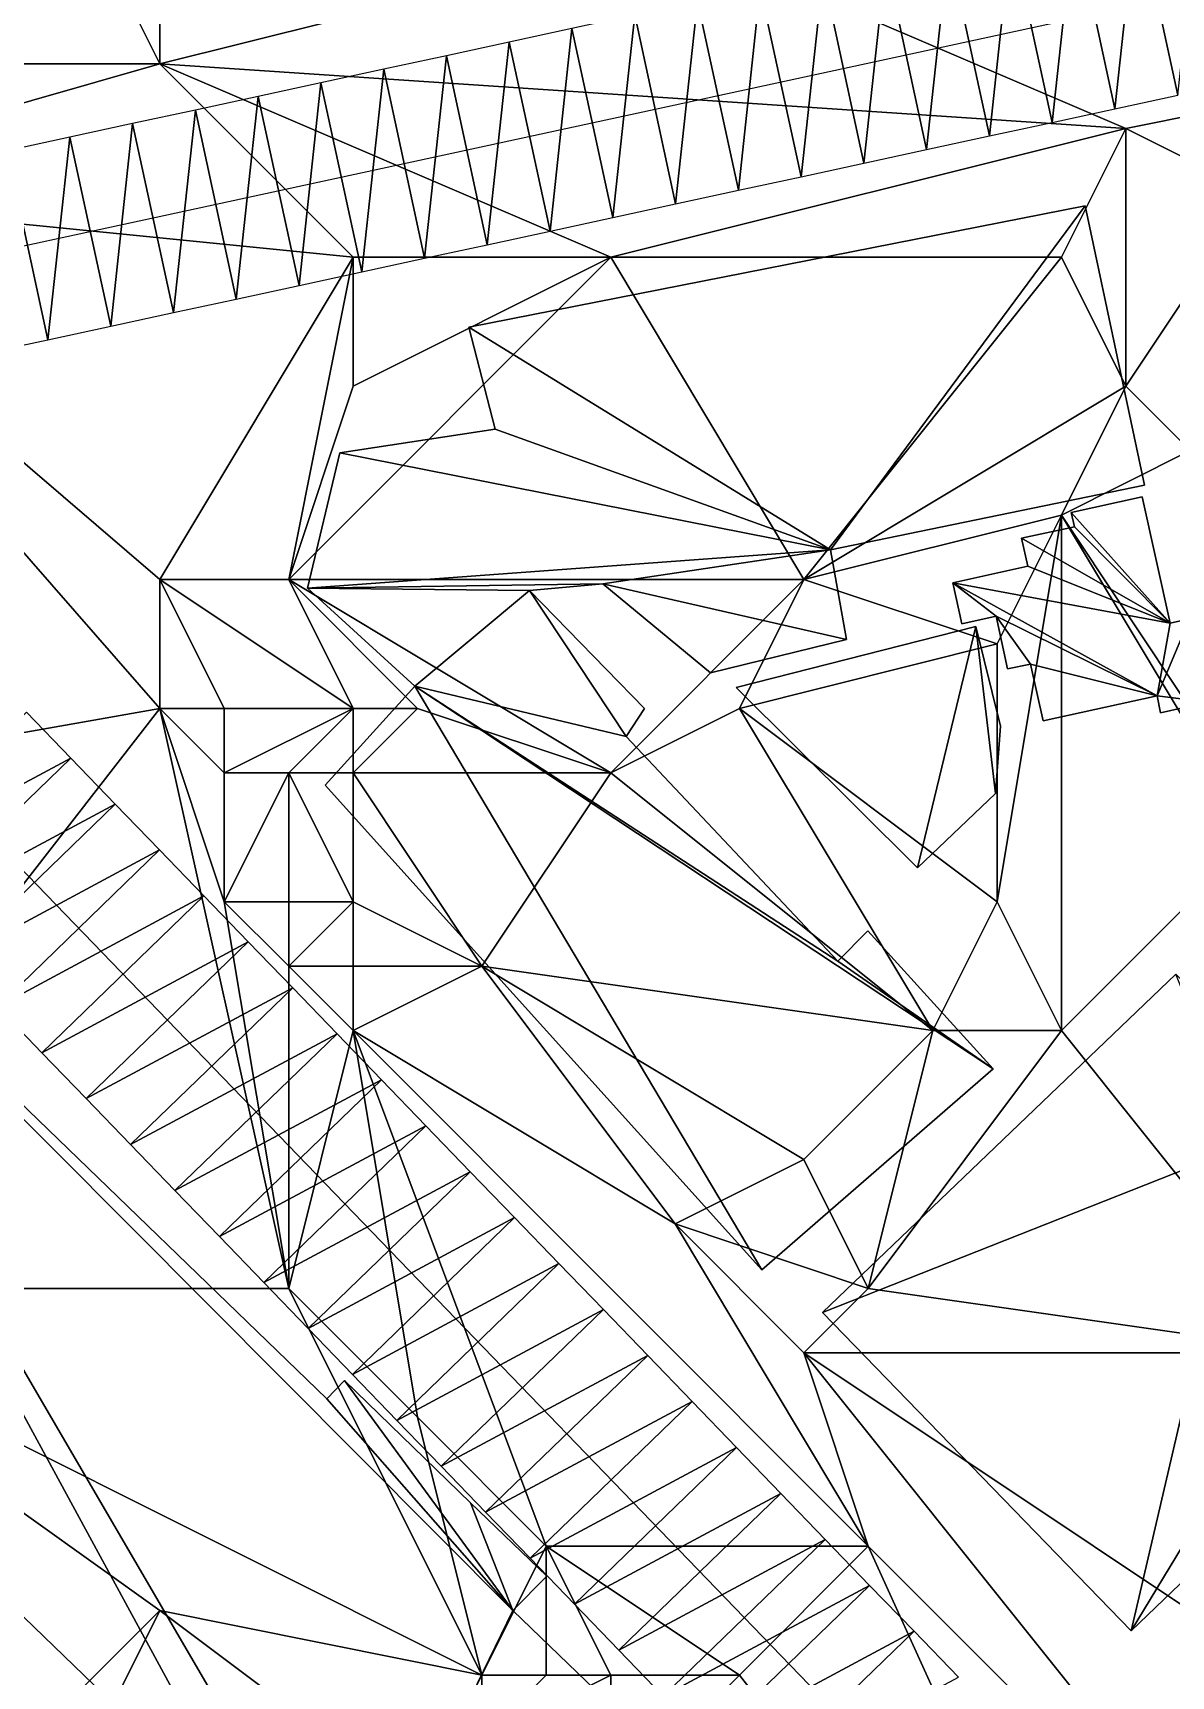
# Model space of a CAD drawing. Header units: metres. Extents: x -1103 to 901, y -902 to 905.
# Drawn here: x -799.9 to -764.6, y 154 to 205 of the extents above; entities that cross this region are included whole.
import ezdxf

# ---------------------------------------------------------------- set-up
doc = ezdxf.new("R2010")
doc.units = ezdxf.units.M
for name, color, linetype in [('OSM_BUILDING_FOOTPRINTS', 7, 'CONTINUOUS'), ('OSM_BUILDING_ROOFS', 1, 'CONTINUOUS'), ('OSM_BUILDING_WALLS', 8, 'CONTINUOUS'), ('OSM_ROAD_AXES', 2, 'CONTINUOUS'), ('OSM_ROAD_SURFACE', 9, 'CONTINUOUS'), ('OSM_TERRAIN', 3, 'CONTINUOUS')]:
    doc.layers.add(name, color=color, linetype=linetype)

msp = doc.modelspace()

# ---------------------------------------------------------------- linework, layer by layer
at = {"layer": 'OSM_BUILDING_FOOTPRINTS'}
for points in [[(-767.264, 199.598, 14.638), (-786.409, 195.827, 14.638), (-785.591, 192.664, 14.638), (-790.41, 191.934, 14.638), (-791.416, 187.732, 14.638), (-788.078, 184.69, 14.638), (-790.863, 181.616, 14.638), (-777.311, 166.576, 14.638), (-770.126, 172.813, 14.638), (-774.017, 177.093, 14.638), (-774.946, 176.153, 14.638), (-781.523, 183.131, 14.638), (-780.948, 183.994, 14.638), (-784.518, 187.654, 14.638), (-782.241, 187.864, 14.638), (-778.903, 185.1, 14.638), (-774.681, 186.139, 14.638), (-775.178, 188.915, 14.638), (-765.418, 190.928, 14.638), (-767.264, 199.598, 14.638)], [(-765.495, 190.563, 14.468), (-764.622, 186.648, 14.468), (-764.025, 186.781, 14.468), (-763.45, 184.193, 14.468), (-764.92, 183.861, 14.468), (-765.031, 184.392, 14.468), (-768.568, 183.618, 14.468), (-768.966, 185.376, 14.468), (-769.673, 185.222, 14.468), (-770.027, 186.858, 14.468), (-771.099, 186.626, 14.468), (-771.375, 187.898, 14.468), (-769.043, 188.418, 14.468), (-769.242, 189.28, 14.468), (-767.595, 189.634, 14.468), (-767.695, 190.076, 14.468), (-765.495, 190.563, 14.468)], [(-778.107, 184.646, 14.827), (-770.657, 186.538, 14.827), (-769.894, 183.452, 14.827), (-770.049, 181.362, 14.827), (-772.47, 179.051, 14.827), (-778.107, 184.646, 14.827)], [(-819.205, 174.118, 15.672), (-811.224, 182.268, 15.672), (-790.819, 162.572, 15.672), (-790.266, 163.136, 15.672), (-786.353, 159.343, 15.672), (-783.987, 157.065, 15.672), (-785.037, 156.003, 15.672), (-782.473, 153.526, 15.672), (-789.967, 145.873, 15.672), (-793.073, 148.881, 15.672), (-819.205, 174.118, 15.672)], [(-764.445, 175.755, 14.067), (-775.421, 165.249, 14.067), (-765.837, 155.373, 14.067), (-756.729, 164.099, 14.067), (-759.072, 166.51, 14.067), (-758.785, 166.786, 14.067), (-762.322, 170.425, 14.067), (-760.742, 171.94, 14.067), (-764.445, 175.755, 14.067)]]:
    msp.add_polyline3d(points, close=True, dxfattribs=at)
at = {"layer": 'OSM_BUILDING_ROOFS'}
for points in [[(-809.279, 223.198, 33.641), (-812.584, 204.01, 33.641), (-798.413, 206.399, 33.641)], [(-775.178, 188.915, 32.638), (-767.264, 199.598, 32.638), (-786.409, 195.827, 32.638)], [(-775.178, 188.915, 32.638), (-765.418, 190.928, 32.638), (-767.264, 199.598, 32.638)], [(-775.178, 188.915, 32.638), (-786.409, 195.827, 32.638), (-785.591, 192.664, 32.638)], [(-775.178, 188.915, 32.638), (-785.591, 192.664, 32.638), (-790.41, 191.934, 32.638)], [(-775.178, 188.915, 32.638), (-790.41, 191.934, 32.638), (-791.416, 187.732, 32.638)], [(-764.622, 186.648, 22.868), (-765.495, 190.563, 22.868), (-767.695, 190.076, 22.868)], [(-764.622, 186.648, 22.868), (-767.695, 190.076, 22.868), (-767.595, 189.634, 22.868)], [(-764.622, 186.648, 22.868), (-767.595, 189.634, 22.868), (-769.242, 189.28, 22.868)], [(-764.622, 186.648, 22.868), (-769.242, 189.28, 22.868), (-769.043, 188.418, 22.868)], [(-782.241, 187.864, 32.638), (-775.178, 188.915, 32.638), (-791.416, 187.732, 32.638)], [(-782.241, 187.864, 32.638), (-774.681, 186.139, 32.638), (-775.178, 188.915, 32.638)], [(-764.622, 186.648, 22.868), (-769.043, 188.418, 22.868), (-771.375, 187.898, 22.868)], [(-784.518, 187.654, 32.638), (-782.241, 187.864, 32.638), (-791.416, 187.732, 32.638)], [(-784.518, 187.654, 32.638), (-791.416, 187.732, 32.638), (-788.078, 184.69, 32.638)], [(-782.241, 187.864, 32.638), (-778.903, 185.1, 32.638), (-774.681, 186.139, 32.638)], [(-771.375, 187.898, 22.868), (-771.099, 186.626, 22.868), (-770.027, 186.858, 22.868)], [(-765.031, 184.392, 22.868), (-764.622, 186.648, 22.868), (-771.375, 187.898, 22.868)], [(-765.031, 184.392, 22.868), (-771.375, 187.898, 22.868), (-770.027, 186.858, 22.868)], [(-788.078, 184.69, 32.638), (-781.523, 183.131, 32.638), (-784.518, 187.654, 32.638)], [(-781.523, 183.131, 32.638), (-780.948, 183.994, 32.638), (-784.518, 187.654, 32.638)], [(-770.027, 186.858, 22.868), (-769.673, 185.222, 22.868), (-768.966, 185.376, 22.868)], [(-765.031, 184.392, 22.868), (-770.027, 186.858, 22.868), (-768.966, 185.376, 22.868)], [(-765.031, 184.392, 22.868), (-763.45, 184.193, 22.868), (-764.025, 186.781, 22.868)], [(-765.031, 184.392, 22.868), (-764.025, 186.781, 22.868), (-764.622, 186.648, 22.868)], [(-770.657, 186.538, 23.227), (-778.107, 184.646, 23.227), (-772.47, 179.051, 23.227)], [(-770.657, 186.538, 23.227), (-772.47, 179.051, 23.227), (-770.049, 181.362, 23.227)], [(-770.657, 186.538, 23.227), (-770.049, 181.362, 23.227), (-769.894, 183.452, 23.227)], [(-768.966, 185.376, 22.868), (-768.568, 183.618, 22.868), (-765.031, 184.392, 22.868)], [(-788.078, 184.69, 32.638), (-790.863, 181.616, 32.638), (-777.311, 166.576, 32.638)], [(-788.078, 184.69, 32.638), (-777.311, 166.576, 32.638), (-770.126, 172.813, 32.638)], [(-788.078, 184.69, 32.638), (-770.126, 172.813, 32.638), (-774.946, 176.153, 32.638)], [(-788.078, 184.69, 32.638), (-774.946, 176.153, 32.638), (-781.523, 183.131, 32.638)], [(-765.031, 184.392, 22.868), (-764.92, 183.861, 22.868), (-763.45, 184.193, 22.868)], [(-811.224, 182.268, 30.472), (-819.205, 174.118, 30.472), (-793.073, 148.881, 30.472)], [(-811.224, 182.268, 30.472), (-793.073, 148.881, 30.472), (-789.967, 145.873, 30.472)], [(-785.037, 156.003, 30.472), (-790.819, 162.572, 30.472), (-811.224, 182.268, 30.472)], [(-785.037, 156.003, 30.472), (-811.224, 182.268, 30.472), (-789.967, 145.873, 30.472)], [(-770.126, 172.813, 32.638), (-774.017, 177.093, 32.638), (-774.946, 176.153, 32.638)], [(-762.322, 170.425, 32.067), (-764.445, 175.755, 32.067), (-775.421, 165.249, 32.067)], [(-762.322, 170.425, 32.067), (-775.421, 165.249, 32.067), (-765.837, 155.373, 32.067)], [(-759.072, 166.51, 32.067), (-762.322, 170.425, 32.067), (-765.837, 155.373, 32.067)], [(-765.837, 155.373, 32.067), (-756.729, 164.099, 32.067), (-759.072, 166.51, 32.067)], [(-785.037, 156.003, 30.472), (-790.266, 163.136, 30.472), (-790.819, 162.572, 30.472)], [(-785.037, 156.003, 30.472), (-786.353, 159.343, 30.472), (-790.266, 163.136, 30.472)], [(-785.037, 156.003, 30.472), (-783.987, 157.065, 30.472), (-786.353, 159.343, 30.472)], [(-789.967, 145.873, 30.472), (-782.473, 153.526, 30.472), (-785.037, 156.003, 30.472)]]:
    msp.add_3dface(points, dxfattribs=at)
at = {"layer": 'OSM_BUILDING_WALLS'}
for points in [[(-812.584, 204.01, 15.641), (-798.413, 206.399, 15.641), (-798.413, 206.399, 33.641)], [(-812.584, 204.01, 15.641), (-798.413, 206.399, 33.641), (-812.584, 204.01, 33.641)], [(-767.264, 199.598, 14.638), (-786.409, 195.827, 14.638), (-786.409, 195.827, 32.638)], [(-767.264, 199.598, 14.638), (-786.409, 195.827, 32.638), (-767.264, 199.598, 32.638)], [(-765.418, 190.928, 14.638), (-767.264, 199.598, 14.638), (-767.264, 199.598, 32.638)], [(-765.418, 190.928, 14.638), (-767.264, 199.598, 32.638), (-765.418, 190.928, 32.638)], [(-786.409, 195.827, 14.638), (-785.591, 192.664, 14.638), (-785.591, 192.664, 32.638)], [(-786.409, 195.827, 14.638), (-785.591, 192.664, 32.638), (-786.409, 195.827, 32.638)], [(-785.591, 192.664, 14.638), (-790.41, 191.934, 14.638), (-790.41, 191.934, 32.638)], [(-785.591, 192.664, 14.638), (-790.41, 191.934, 32.638), (-785.591, 192.664, 32.638)], [(-790.41, 191.934, 14.638), (-791.416, 187.732, 14.638), (-791.416, 187.732, 32.638)], [(-790.41, 191.934, 14.638), (-791.416, 187.732, 32.638), (-790.41, 191.934, 32.638)], [(-775.178, 188.915, 14.638), (-765.418, 190.928, 14.638), (-765.418, 190.928, 32.638)], [(-775.178, 188.915, 14.638), (-765.418, 190.928, 32.638), (-775.178, 188.915, 32.638)], [(-765.495, 190.563, 14.468), (-767.695, 190.076, 14.468), (-767.695, 190.076, 22.868)], [(-765.495, 190.563, 14.468), (-767.695, 190.076, 22.868), (-765.495, 190.563, 22.868)], [(-764.622, 186.648, 14.468), (-765.495, 190.563, 14.468), (-765.495, 190.563, 22.868)], [(-764.622, 186.648, 14.468), (-765.495, 190.563, 22.868), (-764.622, 186.648, 22.868)], [(-767.695, 190.076, 14.468), (-767.595, 189.634, 14.468), (-767.595, 189.634, 22.868)], [(-767.695, 190.076, 14.468), (-767.595, 189.634, 22.868), (-767.695, 190.076, 22.868)], [(-767.595, 189.634, 14.468), (-769.242, 189.28, 14.468), (-769.242, 189.28, 22.868)], [(-767.595, 189.634, 14.468), (-769.242, 189.28, 22.868), (-767.595, 189.634, 22.868)], [(-769.242, 189.28, 14.468), (-769.043, 188.418, 14.468), (-769.043, 188.418, 22.868)], [(-769.242, 189.28, 14.468), (-769.043, 188.418, 22.868), (-769.242, 189.28, 22.868)], [(-774.681, 186.139, 14.638), (-775.178, 188.915, 14.638), (-775.178, 188.915, 32.638)], [(-774.681, 186.139, 14.638), (-775.178, 188.915, 32.638), (-774.681, 186.139, 32.638)], [(-769.043, 188.418, 14.468), (-771.375, 187.898, 14.468), (-771.375, 187.898, 22.868)], [(-769.043, 188.418, 14.468), (-771.375, 187.898, 22.868), (-769.043, 188.418, 22.868)], [(-791.416, 187.732, 14.638), (-788.078, 184.69, 14.638), (-788.078, 184.69, 32.638)], [(-791.416, 187.732, 14.638), (-788.078, 184.69, 32.638), (-791.416, 187.732, 32.638)], [(-784.518, 187.654, 14.638), (-782.241, 187.864, 14.638), (-782.241, 187.864, 32.638)], [(-784.518, 187.654, 14.638), (-782.241, 187.864, 32.638), (-784.518, 187.654, 32.638)], [(-782.241, 187.864, 14.638), (-778.903, 185.1, 14.638), (-778.903, 185.1, 32.638)], [(-782.241, 187.864, 14.638), (-778.903, 185.1, 32.638), (-782.241, 187.864, 32.638)], [(-771.375, 187.898, 14.468), (-771.099, 186.626, 14.468), (-771.099, 186.626, 22.868)], [(-771.375, 187.898, 14.468), (-771.099, 186.626, 22.868), (-771.375, 187.898, 22.868)], [(-780.948, 183.994, 14.638), (-784.518, 187.654, 14.638), (-784.518, 187.654, 32.638)], [(-780.948, 183.994, 14.638), (-784.518, 187.654, 32.638), (-780.948, 183.994, 32.638)], [(-771.099, 186.626, 14.468), (-770.027, 186.858, 14.468), (-770.027, 186.858, 22.868)], [(-771.099, 186.626, 14.468), (-770.027, 186.858, 22.868), (-771.099, 186.626, 22.868)], [(-770.027, 186.858, 14.468), (-769.673, 185.222, 14.468), (-769.673, 185.222, 22.868)], [(-770.027, 186.858, 14.468), (-769.673, 185.222, 22.868), (-770.027, 186.858, 22.868)], [(-764.025, 186.781, 14.468), (-764.622, 186.648, 14.468), (-764.622, 186.648, 22.868)], [(-764.025, 186.781, 14.468), (-764.622, 186.648, 22.868), (-764.025, 186.781, 22.868)], [(-770.657, 186.538, 14.827), (-778.107, 184.646, 14.827), (-778.107, 184.646, 23.227)], [(-770.657, 186.538, 14.827), (-778.107, 184.646, 23.227), (-770.657, 186.538, 23.227)], [(-769.894, 183.452, 14.827), (-770.657, 186.538, 14.827), (-770.657, 186.538, 23.227)], [(-769.894, 183.452, 14.827), (-770.657, 186.538, 23.227), (-769.894, 183.452, 23.227)], [(-778.903, 185.1, 14.638), (-774.681, 186.139, 14.638), (-774.681, 186.139, 32.638)], [(-778.903, 185.1, 14.638), (-774.681, 186.139, 32.638), (-778.903, 185.1, 32.638)], [(-769.673, 185.222, 14.468), (-768.966, 185.376, 14.468), (-768.966, 185.376, 22.868)], [(-769.673, 185.222, 14.468), (-768.966, 185.376, 22.868), (-769.673, 185.222, 22.868)], [(-768.966, 185.376, 14.468), (-768.568, 183.618, 14.468), (-768.568, 183.618, 22.868)], [(-768.966, 185.376, 14.468), (-768.568, 183.618, 22.868), (-768.966, 185.376, 22.868)], [(-788.078, 184.69, 14.638), (-790.863, 181.616, 14.638), (-790.863, 181.616, 32.638)], [(-788.078, 184.69, 14.638), (-790.863, 181.616, 32.638), (-788.078, 184.69, 32.638)], [(-778.107, 184.646, 14.827), (-772.47, 179.051, 14.827), (-772.47, 179.051, 23.227)], [(-778.107, 184.646, 14.827), (-772.47, 179.051, 23.227), (-778.107, 184.646, 23.227)], [(-768.568, 183.618, 14.468), (-765.031, 184.392, 14.468), (-765.031, 184.392, 22.868)], [(-768.568, 183.618, 14.468), (-765.031, 184.392, 22.868), (-768.568, 183.618, 22.868)], [(-765.031, 184.392, 14.468), (-764.92, 183.861, 14.468), (-764.92, 183.861, 22.868)], [(-765.031, 184.392, 14.468), (-764.92, 183.861, 22.868), (-765.031, 184.392, 22.868)], [(-764.92, 183.861, 14.468), (-763.45, 184.193, 14.468), (-763.45, 184.193, 22.868)], [(-764.92, 183.861, 14.468), (-763.45, 184.193, 22.868), (-764.92, 183.861, 22.868)], [(-781.523, 183.131, 14.638), (-780.948, 183.994, 14.638), (-780.948, 183.994, 32.638)], [(-781.523, 183.131, 14.638), (-780.948, 183.994, 32.638), (-781.523, 183.131, 32.638)], [(-774.946, 176.153, 14.638), (-781.523, 183.131, 14.638), (-781.523, 183.131, 32.638)], [(-774.946, 176.153, 14.638), (-781.523, 183.131, 32.638), (-774.946, 176.153, 32.638)], [(-770.049, 181.362, 14.827), (-769.894, 183.452, 14.827), (-769.894, 183.452, 23.227)], [(-770.049, 181.362, 14.827), (-769.894, 183.452, 23.227), (-770.049, 181.362, 23.227)], [(-790.819, 162.572, 15.672), (-811.224, 182.268, 15.672), (-811.224, 182.268, 30.472)], [(-790.819, 162.572, 15.672), (-811.224, 182.268, 30.472), (-790.819, 162.572, 30.472)], [(-790.863, 181.616, 14.638), (-777.311, 166.576, 14.638), (-777.311, 166.576, 32.638)], [(-790.863, 181.616, 14.638), (-777.311, 166.576, 32.638), (-790.863, 181.616, 32.638)], [(-772.47, 179.051, 14.827), (-770.049, 181.362, 14.827), (-770.049, 181.362, 23.227)], [(-772.47, 179.051, 14.827), (-770.049, 181.362, 23.227), (-772.47, 179.051, 23.227)], [(-774.017, 177.093, 14.638), (-774.946, 176.153, 14.638), (-774.946, 176.153, 32.638)], [(-774.017, 177.093, 14.638), (-774.946, 176.153, 32.638), (-774.017, 177.093, 32.638)], [(-770.126, 172.813, 14.638), (-774.017, 177.093, 14.638), (-774.017, 177.093, 32.638)], [(-770.126, 172.813, 14.638), (-774.017, 177.093, 32.638), (-770.126, 172.813, 32.638)], [(-764.445, 175.755, 14.067), (-775.421, 165.249, 14.067), (-775.421, 165.249, 32.067)], [(-764.445, 175.755, 14.067), (-775.421, 165.249, 32.067), (-764.445, 175.755, 32.067)], [(-819.205, 174.118, 15.672), (-793.073, 148.881, 15.672), (-793.073, 148.881, 30.472)], [(-819.205, 174.118, 15.672), (-793.073, 148.881, 30.472), (-819.205, 174.118, 30.472)], [(-777.311, 166.576, 14.638), (-770.126, 172.813, 14.638), (-770.126, 172.813, 32.638)], [(-777.311, 166.576, 14.638), (-770.126, 172.813, 32.638), (-777.311, 166.576, 32.638)], [(-775.421, 165.249, 14.067), (-765.837, 155.373, 14.067), (-765.837, 155.373, 32.067)], [(-775.421, 165.249, 14.067), (-765.837, 155.373, 32.067), (-775.421, 165.249, 32.067)], [(-765.837, 155.373, 14.067), (-756.729, 164.099, 14.067), (-756.729, 164.099, 32.067)], [(-765.837, 155.373, 14.067), (-756.729, 164.099, 32.067), (-765.837, 155.373, 32.067)], [(-790.266, 163.136, 15.672), (-790.819, 162.572, 15.672), (-790.819, 162.572, 30.472)], [(-790.266, 163.136, 15.672), (-790.819, 162.572, 30.472), (-790.266, 163.136, 30.472)], [(-786.353, 159.343, 15.672), (-790.266, 163.136, 15.672), (-790.266, 163.136, 30.472)], [(-786.353, 159.343, 15.672), (-790.266, 163.136, 30.472), (-786.353, 159.343, 30.472)], [(-783.987, 157.065, 15.672), (-786.353, 159.343, 15.672), (-786.353, 159.343, 30.472)], [(-783.987, 157.065, 15.672), (-786.353, 159.343, 30.472), (-783.987, 157.065, 30.472)], [(-785.037, 156.003, 15.672), (-783.987, 157.065, 15.672), (-783.987, 157.065, 30.472)], [(-785.037, 156.003, 15.672), (-783.987, 157.065, 30.472), (-785.037, 156.003, 30.472)], [(-782.473, 153.526, 15.672), (-785.037, 156.003, 15.672), (-785.037, 156.003, 30.472)], [(-782.473, 153.526, 15.672), (-785.037, 156.003, 30.472), (-782.473, 153.526, 30.472)]]:
    msp.add_3dface(points, dxfattribs=at)
at = {"layer": 'OSM_ROAD_AXES'}
for points in [[(-658.459, 30.519, 14.781), (-710.678, 83.181, 17.71), (-747.532, 124.397, 16.044), (-813.689, 192.863, 18.856), (-868.141, 249.805, 17.888), (-918.459, 302.29, 16.647)], [(-710.448, 217.769, 18.423), (-802.061, 197.95, 18.499), (-813.689, 192.863, 18.856)]]:
    msp.add_polyline3d(points, dxfattribs=at)
at = {"layer": 'OSM_ROAD_SURFACE'}
for points in [[(-763.711, 209.316, 16.546), (-765.66, 208.894, 16.62), (-764.391, 203.03, 16.611)], [(-765.66, 208.894, 16.62), (-767.609, 208.472, 16.694), (-766.341, 202.608, 16.68)], [(-765.66, 208.894, 16.62), (-766.341, 202.608, 16.68), (-764.391, 203.03, 16.611)], [(-767.609, 208.472, 16.694), (-769.558, 208.051, 16.769), (-768.29, 202.186, 16.767)], [(-767.609, 208.472, 16.694), (-768.29, 202.186, 16.767), (-766.341, 202.608, 16.68)], [(-771.508, 207.629, 16.843), (-773.457, 207.207, 16.917), (-772.188, 201.343, 16.948)], [(-771.508, 207.629, 16.843), (-772.188, 201.343, 16.948), (-770.239, 201.765, 16.858)], [(-769.558, 208.051, 16.769), (-771.508, 207.629, 16.843), (-770.239, 201.765, 16.858)], [(-769.558, 208.051, 16.769), (-770.239, 201.765, 16.858), (-768.29, 202.186, 16.767)], [(-773.457, 207.207, 16.917), (-775.406, 206.786, 16.989), (-774.137, 200.921, 17.039)], [(-773.457, 207.207, 16.917), (-774.137, 200.921, 17.039), (-772.188, 201.343, 16.948)], [(-775.406, 206.786, 16.989), (-777.355, 206.364, 17.069), (-776.087, 200.5, 17.129)], [(-775.406, 206.786, 16.989), (-776.087, 200.5, 17.129), (-774.137, 200.921, 17.039)], [(-777.355, 206.364, 17.069), (-779.305, 205.942, 17.166), (-778.036, 200.078, 17.22)], [(-777.355, 206.364, 17.069), (-778.036, 200.078, 17.22), (-776.087, 200.5, 17.129)], [(-779.305, 205.942, 17.166), (-781.254, 205.521, 17.263), (-779.985, 199.656, 17.31)], [(-779.305, 205.942, 17.166), (-779.985, 199.656, 17.31), (-778.036, 200.078, 17.22)], [(-783.203, 205.099, 17.36), (-785.152, 204.677, 17.457), (-783.884, 198.813, 17.491)], [(-783.203, 205.099, 17.36), (-783.884, 198.813, 17.491), (-781.934, 199.235, 17.4)], [(-781.254, 205.521, 17.263), (-783.203, 205.099, 17.36), (-781.934, 199.235, 17.4)], [(-781.254, 205.521, 17.263), (-781.934, 199.235, 17.4), (-779.985, 199.656, 17.31)], [(-785.152, 204.677, 17.457), (-787.101, 204.256, 17.554), (-785.833, 198.391, 17.63)], [(-785.152, 204.677, 17.457), (-785.833, 198.391, 17.63), (-783.884, 198.813, 17.491)], [(-787.101, 204.256, 17.554), (-789.051, 203.834, 17.651), (-787.782, 197.97, 17.768)], [(-787.101, 204.256, 17.554), (-787.782, 197.97, 17.768), (-785.833, 198.391, 17.63)], [(-789.051, 203.834, 17.651), (-791, 203.412, 17.745), (-789.731, 197.548, 17.869)], [(-789.051, 203.834, 17.651), (-789.731, 197.548, 17.869), (-787.782, 197.97, 17.768)], [(-792.949, 202.991, 17.835), (-794.898, 202.569, 17.961), (-793.63, 196.704, 18.171)], [(-792.949, 202.991, 17.835), (-793.63, 196.704, 18.171), (-791.68, 197.126, 18.043)], [(-791, 203.412, 17.745), (-792.949, 202.991, 17.835), (-791.68, 197.126, 18.043)], [(-791, 203.412, 17.745), (-791.68, 197.126, 18.043), (-789.731, 197.548, 17.869)], [(-794.898, 202.569, 17.961), (-796.848, 202.147, 18.08), (-795.579, 196.283, 18.298)], [(-794.898, 202.569, 17.961), (-795.579, 196.283, 18.298), (-793.63, 196.704, 18.171)], [(-796.848, 202.147, 18.08), (-798.797, 201.725, 18.2), (-797.528, 195.861, 18.426)], [(-796.848, 202.147, 18.08), (-797.528, 195.861, 18.426), (-795.579, 196.283, 18.298)], [(-798.797, 201.725, 18.2), (-800.746, 201.304, 18.319), (-799.477, 195.439, 18.554)], [(-798.797, 201.725, 18.2), (-799.477, 195.439, 18.554), (-797.528, 195.861, 18.426)], [(-800.746, 201.304, 18.319), (-801.151, 195.091, 18.663), (-799.477, 195.439, 18.554)], [(-798.768, 182.457, 18.946), (-800.146, 183.884, 18.947), (-805.18, 179.02, 18.957)], [(-798.768, 182.457, 18.946), (-805.18, 179.02, 18.957), (-803.802, 177.593, 18.951)], [(-797.39, 181.031, 18.916), (-798.768, 182.457, 18.946), (-803.802, 177.593, 18.951)], [(-797.39, 181.031, 18.916), (-803.802, 177.593, 18.951), (-802.423, 176.167, 18.945)], [(-796.011, 179.605, 18.846), (-797.39, 181.031, 18.916), (-802.423, 176.167, 18.945)], [(-796.011, 179.605, 18.846), (-802.423, 176.167, 18.945), (-801.045, 174.741, 18.883)], [(-794.633, 178.178, 18.798), (-796.011, 179.605, 18.846), (-801.045, 174.741, 18.883)], [(-794.633, 178.178, 18.798), (-801.045, 174.741, 18.883), (-799.667, 173.314, 18.813)], [(-793.255, 176.752, 18.903), (-794.633, 178.178, 18.798), (-799.667, 173.314, 18.813)], [(-793.255, 176.752, 18.903), (-799.667, 173.314, 18.813), (-798.289, 171.888, 18.742)], [(-791.876, 175.326, 18.829), (-793.255, 176.752, 18.903), (-798.289, 171.888, 18.742)], [(-791.876, 175.326, 18.829), (-798.289, 171.888, 18.742), (-796.91, 170.462, 18.672)], [(-790.498, 173.899, 18.734), (-791.876, 175.326, 18.829), (-796.91, 170.462, 18.672)], [(-790.498, 173.899, 18.734), (-796.91, 170.462, 18.672), (-795.532, 169.035, 18.601)], [(-789.12, 172.473, 18.602), (-790.498, 173.899, 18.734), (-795.532, 169.035, 18.601)], [(-789.12, 172.473, 18.602), (-795.532, 169.035, 18.601), (-794.154, 167.609, 18.531)], [(-787.742, 171.047, 18.463), (-789.12, 172.473, 18.602), (-794.154, 167.609, 18.531)], [(-787.742, 171.047, 18.463), (-794.154, 167.609, 18.531), (-792.775, 166.182, 18.46)], [(-786.363, 169.62, 18.324), (-787.742, 171.047, 18.463), (-792.775, 166.182, 18.46)], [(-786.363, 169.62, 18.324), (-792.775, 166.182, 18.46), (-791.397, 164.756, 18.488)], [(-784.985, 168.194, 18.185), (-786.363, 169.62, 18.324), (-791.397, 164.756, 18.488)], [(-784.985, 168.194, 18.185), (-791.397, 164.756, 18.488), (-790.019, 163.33, 18.365)], [(-783.607, 166.768, 18.045), (-784.985, 168.194, 18.185), (-790.019, 163.33, 18.365)], [(-783.607, 166.768, 18.045), (-790.019, 163.33, 18.365), (-788.641, 161.903, 18.236)], [(-782.228, 165.341, 17.906), (-783.607, 166.768, 18.045), (-788.641, 161.903, 18.236)], [(-782.228, 165.341, 17.906), (-788.641, 161.903, 18.236), (-787.262, 160.477, 18.101)], [(-780.85, 163.915, 17.767), (-782.228, 165.341, 17.906), (-787.262, 160.477, 18.101)], [(-780.85, 163.915, 17.767), (-787.262, 160.477, 18.101), (-785.884, 159.051, 17.951)], [(-779.472, 162.488, 17.628), (-780.85, 163.915, 17.767), (-785.884, 159.051, 17.951)], [(-779.472, 162.488, 17.628), (-785.884, 159.051, 17.951), (-784.506, 157.624, 17.801)], [(-778.094, 161.062, 17.488), (-779.472, 162.488, 17.628), (-784.506, 157.624, 17.801)], [(-778.094, 161.062, 17.488), (-784.506, 157.624, 17.801), (-783.127, 156.198, 17.622)], [(-776.715, 159.636, 17.349), (-778.094, 161.062, 17.488), (-783.127, 156.198, 17.622)], [(-776.715, 159.636, 17.349), (-783.127, 156.198, 17.622), (-781.749, 154.772, 17.54)], [(-775.337, 158.209, 17.21), (-776.715, 159.636, 17.349), (-781.749, 154.772, 17.54)], [(-775.337, 158.209, 17.21), (-781.749, 154.772, 17.54), (-780.371, 153.345, 17.345)], [(-773.959, 156.783, 17.098), (-775.337, 158.209, 17.21), (-780.371, 153.345, 17.345)], [(-773.959, 156.783, 17.098), (-780.371, 153.345, 17.345), (-778.993, 151.919, 17.111)], [(-772.58, 155.357, 17.032), (-773.959, 156.783, 17.098), (-778.993, 151.919, 17.111)], [(-772.58, 155.357, 17.032), (-778.993, 151.919, 17.111), (-777.614, 150.492, 17.037)], [(-771.202, 153.93, 16.95), (-772.58, 155.357, 17.032), (-777.614, 150.492, 17.037)]]:
    msp.add_3dface(points, dxfattribs=at)
at = {"layer": 'OSM_TERRAIN'}
for points in [[(-812, 204, 18.119), (-796, 204, 17.906), (-800, 212, 18.033)], [(-796, 204, 17.906), (-796, 206, 17.268), (-800, 212, 18.033)], [(-756, 204, 16.262), (-762, 210, 16.428), (-780, 208, 17.097)], [(-796, 204, 17.906), (-766, 202, 16.62), (-780, 208, 17.097)], [(-796, 204, 17.906), (-780, 208, 17.097), (-796, 206, 17.268)], [(-766, 202, 16.62), (-756, 204, 16.262), (-780, 208, 17.097)], [(-810, 200, 18.806), (-796, 204, 17.906), (-812, 204, 18.119)], [(-810, 200, 18.806), (-790, 198, 17.853), (-796, 204, 17.906)], [(-790, 198, 17.853), (-782, 198, 17.368), (-796, 204, 17.906)], [(-782, 198, 17.368), (-766, 202, 16.62), (-796, 204, 17.906)], [(-766, 202, 16.62), (-762, 200, 16.057), (-756, 204, 16.262)], [(-768, 198, 17.315), (-766, 202, 16.62), (-782, 198, 17.368)], [(-766, 194, 17.193), (-766, 202, 16.62), (-768, 198, 17.315)], [(-766, 194, 17.193), (-762, 200, 16.057), (-766, 202, 16.62)], [(-830, 178, 18.971), (-796, 184, 18.891), (-810, 200, 18.806)], [(-810, 200, 18.806), (-796, 184, 18.891), (-796, 188, 18.741)], [(-796, 188, 18.741), (-790, 198, 17.853), (-810, 200, 18.806)], [(-764, 192, 16.663), (-762, 200, 16.057), (-766, 194, 17.193)], [(-796, 188, 18.741), (-792, 188, 17.502), (-790, 198, 17.853)], [(-792, 188, 17.502), (-790, 194, 17.695), (-790, 198, 17.853)], [(-792, 188, 17.502), (-782, 198, 17.368), (-790, 194, 17.695)], [(-792, 188, 17.502), (-776, 188, 17.179), (-782, 198, 17.368)], [(-790, 194, 17.695), (-782, 198, 17.368), (-790, 198, 17.853)], [(-776, 188, 17.179), (-768, 198, 17.315), (-782, 198, 17.368)], [(-776, 188, 17.179), (-766, 194, 17.193), (-768, 198, 17.315)], [(-776, 188, 17.179), (-768, 190, 16.572), (-766, 194, 17.193)], [(-768, 190, 16.572), (-764, 192, 16.663), (-766, 194, 17.193)], [(-768, 190, 16.572), (-764, 184, 16.51), (-764, 192, 16.663)], [(-770, 186, 16.841), (-768, 190, 16.572), (-776, 188, 17.179)], [(-768, 174, 16.532), (-768, 190, 16.572), (-770, 178, 16.802)], [(-770, 186, 16.841), (-770, 178, 16.802), (-768, 190, 16.572)], [(-768, 174, 16.532), (-762, 180, 16.062), (-768, 190, 16.572)], [(-762, 180, 16.062), (-764, 184, 16.51), (-768, 190, 16.572)], [(-796, 184, 18.891), (-794, 184, 18.806), (-796, 188, 18.741)], [(-794, 184, 18.806), (-790, 184, 17.585), (-796, 188, 18.741)], [(-796, 188, 18.741), (-790, 184, 17.585), (-792, 188, 17.502)], [(-790, 184, 17.585), (-788, 184, 17.315), (-792, 188, 17.502)], [(-788, 184, 17.315), (-782, 182, 17.315), (-792, 188, 17.502)], [(-782, 182, 17.315), (-776, 188, 17.179), (-792, 188, 17.502)], [(-782, 182, 17.315), (-778, 184, 16.926), (-776, 188, 17.179)], [(-778, 184, 16.926), (-770, 186, 16.841), (-776, 188, 17.179)], [(-770, 178, 16.802), (-770, 186, 16.841), (-778, 184, 16.926)], [(-810, 166, 18.898), (-796, 184, 18.891), (-830, 178, 18.971)], [(-810, 166, 18.898), (-792, 166, 18.384), (-796, 184, 18.891)], [(-792, 166, 18.384), (-794, 178, 18.911), (-796, 184, 18.891)], [(-794, 178, 18.911), (-794, 182, 18.527), (-796, 184, 18.891)], [(-794, 182, 18.527), (-794, 184, 18.806), (-796, 184, 18.891)], [(-794, 182, 18.527), (-792, 182, 17.72), (-790, 184, 17.585)], [(-794, 182, 18.527), (-790, 184, 17.585), (-794, 184, 18.806)], [(-792, 182, 17.72), (-790, 182, 17.315), (-790, 184, 17.585)], [(-790, 182, 17.315), (-788, 184, 17.315), (-790, 184, 17.585)], [(-790, 182, 17.315), (-782, 182, 17.315), (-788, 184, 17.315)], [(-782, 182, 17.315), (-772, 174, 17.305), (-778, 184, 16.926)], [(-772, 174, 17.305), (-770, 178, 16.802), (-778, 184, 16.926)], [(-794, 178, 18.911), (-792, 178, 18.615), (-792, 182, 17.72)], [(-794, 178, 18.911), (-792, 182, 17.72), (-794, 182, 18.527)], [(-792, 178, 18.615), (-790, 178, 17.829), (-792, 182, 17.72)], [(-790, 178, 17.829), (-790, 182, 17.315), (-792, 182, 17.72)], [(-786, 176, 17.342), (-790, 182, 17.315), (-790, 178, 17.829)], [(-786, 176, 17.342), (-782, 182, 17.315), (-790, 182, 17.315)], [(-786, 176, 17.342), (-772, 174, 17.305), (-782, 182, 17.315)], [(-760, 164, 16.328), (-762, 180, 16.062), (-768, 174, 16.532)], [(-792, 166, 18.384), (-792, 176, 18.811), (-794, 178, 18.911)], [(-792, 176, 18.811), (-792, 178, 18.615), (-794, 178, 18.911)], [(-792, 176, 18.811), (-790, 176, 18.436), (-790, 178, 17.829)], [(-792, 176, 18.811), (-790, 178, 17.829), (-792, 178, 18.615)], [(-790, 176, 18.436), (-786, 176, 17.342), (-790, 178, 17.829)], [(-768, 174, 16.532), (-770, 178, 16.802), (-772, 174, 17.305)], [(-790, 174, 18.676), (-792, 176, 18.811), (-792, 166, 18.384)], [(-790, 174, 18.676), (-790, 176, 18.436), (-792, 176, 18.811)], [(-790, 174, 18.676), (-780, 168, 17.342), (-786, 176, 17.342)], [(-790, 174, 18.676), (-786, 176, 17.342), (-790, 176, 18.436)], [(-780, 168, 17.342), (-776, 170, 17.276), (-786, 176, 17.342)], [(-776, 170, 17.276), (-772, 174, 17.305), (-786, 176, 17.342)], [(-788, 162, 17.986), (-790, 174, 18.676), (-792, 166, 18.384)], [(-788, 162, 17.986), (-784, 158, 17.525), (-790, 174, 18.676)], [(-784, 158, 17.525), (-774, 158, 17.09), (-790, 174, 18.676)], [(-790, 174, 18.676), (-774, 158, 17.09), (-780, 168, 17.342)], [(-776, 170, 17.276), (-774, 166, 16.391), (-772, 174, 17.305)], [(-760, 164, 16.328), (-768, 174, 16.532), (-774, 166, 16.391)], [(-772, 174, 17.305), (-774, 166, 16.391), (-768, 174, 16.532)], [(-780, 168, 17.342), (-774, 166, 16.391), (-776, 170, 17.276)], [(-774, 158, 17.09), (-776, 164, 16.625), (-780, 168, 17.342)], [(-776, 164, 16.625), (-774, 166, 16.391), (-780, 168, 17.342)], [(-806, 146, 18.398), (-796, 156, 18.898), (-810, 166, 18.898)], [(-796, 156, 18.898), (-786, 154, 18.898), (-810, 166, 18.898)], [(-810, 166, 18.898), (-786, 154, 18.898), (-792, 166, 18.384)], [(-786, 154, 18.898), (-788, 162, 17.986), (-792, 166, 18.384)], [(-774, 166, 16.391), (-776, 164, 16.625), (-760, 164, 16.328)], [(-774, 158, 17.09), (-760, 144, 16.269), (-776, 164, 16.625)], [(-760, 144, 16.269), (-758, 152, 15.759), (-776, 164, 16.625)], [(-776, 164, 16.625), (-758, 152, 15.759), (-760, 164, 16.328)], [(-786, 154, 18.898), (-784, 158, 17.525), (-788, 162, 17.986)], [(-786, 154, 18.898), (-784, 154, 18.469), (-784, 158, 17.525)], [(-784, 154, 18.469), (-782, 154, 17.603), (-784, 158, 17.525)], [(-782, 154, 17.603), (-778, 154, 16.988), (-784, 158, 17.525)], [(-778, 154, 16.988), (-774, 158, 17.09), (-784, 158, 17.525)], [(-764, 136, 16.256), (-774, 158, 17.09), (-778, 154, 16.988)], [(-760, 144, 16.269), (-774, 158, 17.09), (-764, 136, 16.256)], [(-806, 146, 18.398), (-798, 152, 18.089), (-796, 156, 18.898)], [(-798, 152, 18.089), (-788, 150, 18.898), (-796, 156, 18.898)], [(-788, 150, 18.898), (-786, 154, 18.898), (-796, 156, 18.898)], [(-788, 150, 18.898), (-786, 152, 18.875), (-786, 154, 18.898)], [(-782, 150, 17.255), (-782, 154, 17.603), (-786, 152, 18.875)], [(-786, 152, 18.875), (-784, 154, 18.469), (-786, 154, 18.898)], [(-786, 152, 18.875), (-782, 154, 17.603), (-784, 154, 18.469)], [(-782, 150, 17.255), (-764, 136, 16.256), (-778, 154, 16.988)], [(-782, 150, 17.255), (-778, 154, 16.988), (-782, 154, 17.603)]]:
    msp.add_3dface(points, dxfattribs=at)

doc.saveas('drawing.dxf')
